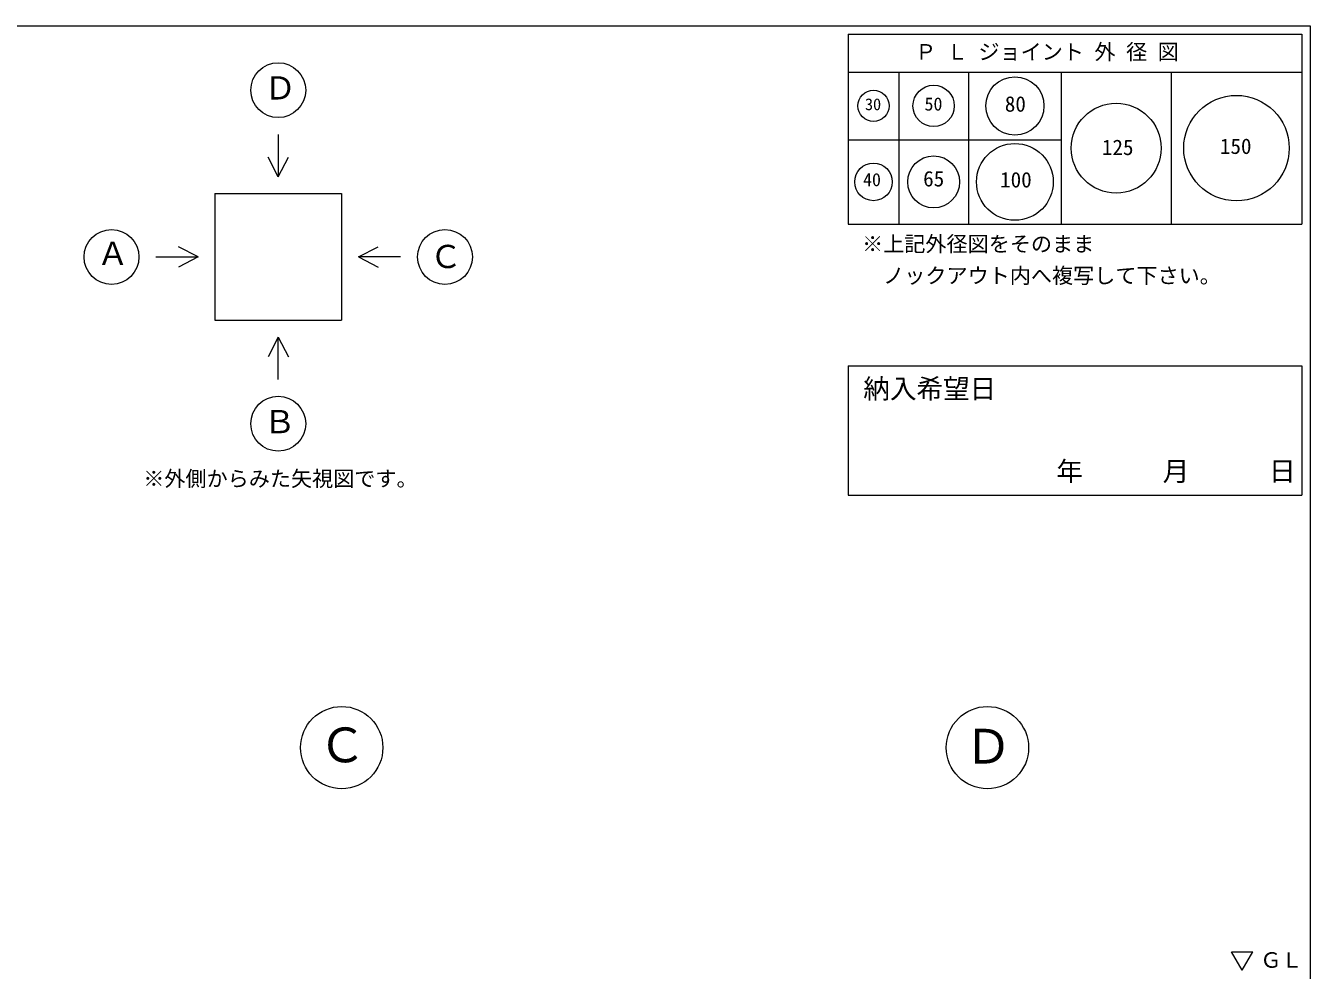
# Model space of a CAD drawing. Units: millimetres, scale not verified. Extents: x -4890 to 18495, y -2304 to 2304.
# Drawn here: x 1846 to 4890, y 67 to 2304 of the extents above; entities that cross this region are included whole.
import ezdxf
from ezdxf.enums import TextEntityAlignment as Align

# ---------------------------------------------------------------- set-up
doc = ezdxf.new("R2010")
doc.units = ezdxf.units.MM
doc.header["$LTSCALE"] = 10
for name, color, linetype, lineweight in [('0-2_waku', 7, 'Continuous', 18), ('0-3_gaikei', 7, 'Continuous', 18), ('0-8_hole', 7, 'Continuous', 18), ('0-E_文字１', 7, 'Continuous', 18)]:
    doc.layers.add(name, color=color, linetype=linetype, lineweight=lineweight)
doc.styles.add('ＭＳ ゴシック', font='')
doc.styles.get('ＭＳ ゴシック').set_extended_font_data('MS Gothic')

msp = doc.modelspace()

# ---------------------------------------------------------------- linework, layer by layer
at = {"layer": '0-2_waku'}
for p, q in [((3795, 2284.44), (3795, 1834.44)), ((3795, 2284.44), (4870, 2284.44)), ((3795, 2284.44), (4870, 2284.44)), ((3795, 2284.44), (4870, 2284.44)), ((3795, 2284.44), (3795, 1834.44)), ((3795, 2284.44), (4870, 2284.44)), ((3795, 2284.44), (4870, 2284.44)), ((3795, 2284.44), (4870, 2284.44)), ((4870, 2284.44), (4870, 1834.44)), ((4870, 2284.44), (4870, 1834.44)), ((4890, 2304.44), (4890, -1970.56)), ((3795, 2194.44), (4870, 2194.44)), ((3915, 2194.44), (3915, 1834.44)), ((4080, 2194.44), (4080, 1834.44)), ((4300, 2194.44), (4300, 1834.44)), ((4560, 2194.44), (4560, 1834.44)), ((3795, 2034.44), (4300, 2034.44)), ((3795, 1834.44), (4870, 1834.44)), ((3795, 1834.44), (4870, 1834.44)), ((3795, 1499.15), (3795, 1192.44)), ((3795, 1499.15), (4870, 1499.15)), ((4870, 1499.15), (4870, 1192.44)), ((3795, 1192.44), (4870, 1192.44))]:
    msp.add_line(p, q, dxfattribs=at)
msp.add_lwpolyline([(-1230, 2304.44), (4890, 2304.44), (4890, -1970.56)], dxfattribs=at)
at = {"layer": '0-3_gaikei'}
for p, q in [((2444.61, 2046.67), (2444.61, 1946.67)), ((2444.61, 1946.67), (2420.48, 1993.04)), ((2444.61, 1946.67), (2468.74, 1993.04)), ((2294.61, 1906.67), (2594.61, 1906.67)), ((2294.61, 1906.67), (2294.61, 1606.67)), ((2594.61, 1906.67), (2594.61, 1606.67)), ((2254.61, 1756.67), (2208.23, 1780.79)), ((2634.61, 1756.67), (2680.99, 1780.79)), ((2154.61, 1756.67), (2254.61, 1756.67)), ((2254.61, 1756.67), (2208.23, 1732.54)), ((2294.61, 1606.67), (2594.61, 1606.67)), ((2444.61, 1566.67), (2420.48, 1520.29)), ((2444.61, 1566.67), (2468.74, 1520.29)), ((2444.61, 1466.67), (2444.61, 1566.67))]:
    msp.add_line(p, q, dxfattribs=at)
msp.add_lwpolyline([(2734.61, 1756.67), (2634.61, 1756.67), (2680.99, 1732.54)], dxfattribs=at)
for centre, radius in [((2444.61, 2151.67), 65), ((2049.61, 1756.67), 65), ((2839.61, 1756.67), 65), ((2444.61, 1361.67), 65), ((2595, 594.44), 97.5), ((4125, 594.44), 97.5)]:
    msp.add_circle(centre, radius, dxfattribs=at)
at = {"layer": '0-8_hole'}
for centre, radius in [((3997.5, 2114.44), 49), ((4190, 2114.44), 69), ((3855, 2114.44), 37), ((4715, 2014.44), 125), ((4430, 2014.44), 106.5), ((4190, 1934.44), 91), ((3855, 1934.44), 44.5), ((3997.5, 1934.44), 61.5)]:
    msp.add_circle(centre, radius, dxfattribs=at)
at = {"layer": '0-E_文字１'}
for p, q in [((4728.74, 67.7), (4703.54, 110.64)), ((4703.54, 110.64), (4753.94, 110.64)), ((4728.74, 67.7), (4753.94, 110.64))]:
    msp.add_line(p, q, dxfattribs=at)

# ---------------------------------------------------------------- texts
at = {"layer": '0-8_hole', "style": 'ＭＳ ゴシック'}
for s, height, p in [('30', 28.04, (3834.95, 2095.91)), ('50', 31.16, (3975.91, 2094.1)), ('80', 36.66, (4166.18, 2089.76)), ('125', 36.66, (4396.28, 1987.02)), ('150', 36.66, (4675.82, 1989.67)), ('40', 31.16, (3830.28, 1914.85)), ('65', 36.66, (3972.72, 1912.72)), ('100', 36.66, (4155.06, 1910.27))]:
    msp.add_text(s, height=height, dxfattribs=at).set_placement(p, align=Align.BOTTOM_LEFT)
at = {"layer": '0-E_文字１', "style": 'ＭＳ ゴシック'}
for s, height, p in [('Ｐ Ｌ ジョイント 外 径 図', 36.66, (3953.73, 2213.27)), ('Ｄ', 54.99, (2411.73, 2113.09)), ('※上記外径図をそのまま', 36.66, (3827.95, 1758.25)), ('Ａ', 54.99, (2015.05, 1721.13)), ('Ｃ', 54.99, (2804.08, 1713.81)), ('\u3000ノックアウト内へ複写して下さい。', 36.66, (3827.95, 1683.25)), ('納入希望日', 46.19, (3830.83, 1407.74)), ('Ｂ', 54.99, (2410.55, 1322.67)), ('\u3000\u3000年\u3000\u3000\u3000月\u3000\u3000\u3000日', 46.19, (4162.21, 1212.18)), ('※外側からみた矢視図です。', 36.66, (2124.81, 1202.3)), ('Ｃ', 82.48, (2539.78, 534.98)), ('Ｄ', 82.48, (4070.66, 531.83)), ('ＧＬ', 36.66, (4771.54, 62.15))]:
    msp.add_text(s, height=height, dxfattribs=at).set_placement(p, align=Align.BOTTOM_LEFT)

doc.saveas('drawing.dxf')
